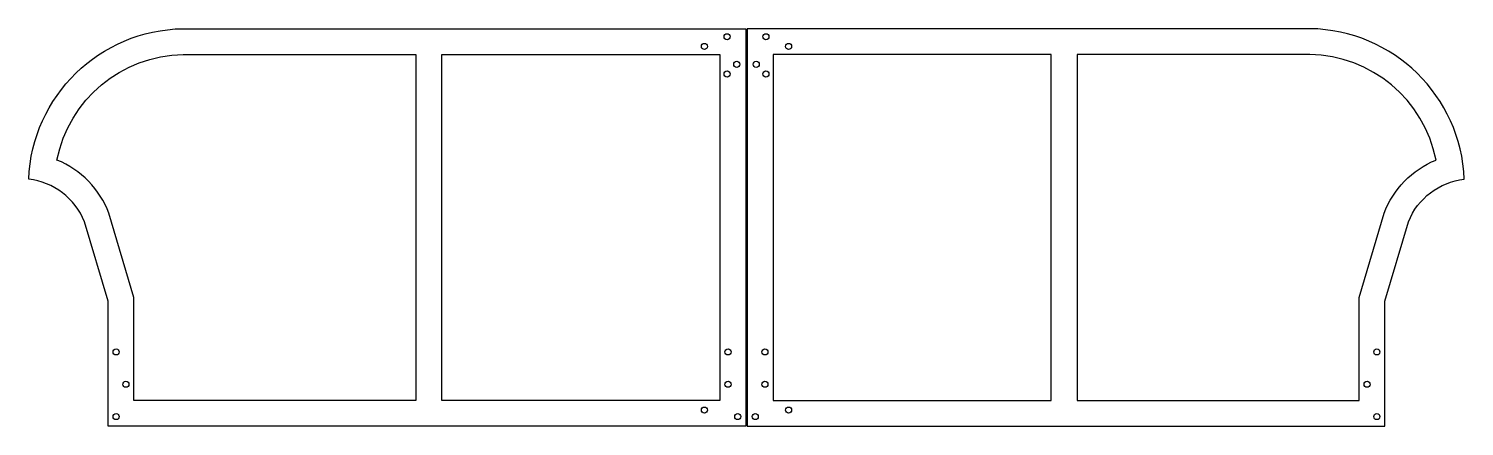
# Model space of a CAD drawing. Header units: inches. Extents: x 4 to 2223, y 2 to 617.
import ezdxf

# ---------------------------------------------------------------- set-up
doc = ezdxf.new("R2010")
doc.units = ezdxf.units.IN
doc.header["$MEASUREMENT"] = 0
doc.layers.add('контур', color=30, linetype='Continuous')
doc.layers.add('отверстия диам 9(5 глуб 9 мм', color=50, linetype='Continuous')

msp = doc.modelspace()

# ---------------------------------------------------------------- linework, layer by layer
at = {"layer": 'контур', "color": 4}
for points in [[(126.6, 2.3), (126.6, 195.7), (90.1, 318.6, 0.277283), (3.9, 384.2, -0.398559), (242.5, 616.9), (1112.6, 616.9), (1112.6, 2.3)], [(2100.6, 2.3), (2100.6, 195.7), (2137.1, 318.6, -0.277283), (2223.3, 384.2, 0.398559), (1984.7, 616.9), (1114.6, 616.9), (1114.6, 2.3)], [(166.6, 42.3), (166.6, 201.5), (128, 331.5, 0.206692), (47.6, 413.9, -0.353639), (242.8, 576.9), (602.6, 576.9), (602.6, 42.3)], [(2060.6, 42.3), (2060.6, 201.5), (2099.2, 331.5, -0.206692), (2179.6, 413.9, 0.353639), (1984.4, 576.9), (1624.6, 576.9), (1624.6, 42.3)]]:
    msp.add_lwpolyline(points, format="xyb", close=True, dxfattribs=at)
for points in [[(642.6, 576.9), (1072.6, 576.9), (1072.6, 42.3), (642.6, 42.3)], [(1584.6, 576.9), (1154.6, 576.9), (1154.6, 42.3), (1584.6, 42.3)]]:
    msp.add_lwpolyline(points, close=True, dxfattribs=at)
at = {"layer": 'отверстия диам 9(5 глуб 9 мм', "color": 7, "ltscale": 0.1}
for centre in [(1083.6, 604.4), (1143.6, 604.4), (1048.6, 589.4), (1178.6, 589.4), (1098.6, 561.9), (1128.6, 561.9), (1083.6, 546.9), (1143.6, 546.9), (139.1, 117.3), (1085.1, 117.3), (1142.1, 117.3), (2088.1, 117.3), (154.1, 67.3), (1085.1, 67.3), (1142.1, 67.3), (2073.1, 67.3), (1048.6, 27.3), (1178.6, 27.3), (139.1, 17.3), (1100.1, 17.3), (1127.1, 17.3), (2088.1, 17.3)]:
    msp.add_circle(centre, 4.75, dxfattribs=at)

doc.saveas('drawing.dxf')
